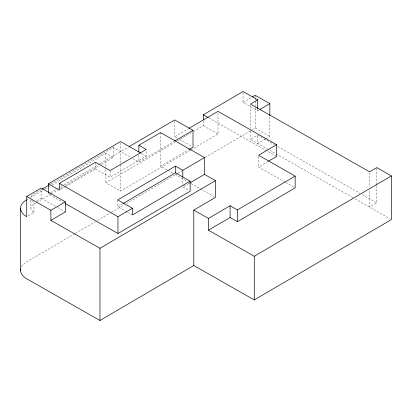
<?xml version="1.0" encoding="UTF-8"?>
<svg xmlns="http://www.w3.org/2000/svg" width="412" height="412" viewBox="0 0 412 412"><rect width="100%" height="100%" fill="white"/><g stroke="black" fill="none" stroke-linecap="round" stroke-linejoin="round"><path stroke-width="0.31" stroke-dasharray="2.06 1.54" d="M41.612 189.432L33.841 193.985A10.285 5.938 0 0 0 30.962 197.42M50.496 184.226L113.238 147.475L130.547 157.322M27.074 199.568L28.181 198.919M30.406 197.616L44.285 189.484M44.841 189.16L51.505 185.256M52.056 184.931L105.915 153.382L113.238 157.549L113.238 147.475M36.725 200.752L41.164 198.151L41.164 189.335M50.048 192.95L48.384 193.923L63.412 202.477M50.604 192.625L57.268 188.722M57.824 188.392L63.376 185.143M63.927 184.818L99.462 164.002M100.018 163.677L128.297 147.11M36.06 202.761L33.841 204.058A10.285 5.938 0 0 0 33.949 212.458L27.285 216.357M36.616 202.436L50.496 194.304M51.052 193.975L57.716 190.076M60.492 188.449L63.268 186.821M65.487 185.518L99.359 165.681M101.579 164.378L113.238 157.549M60.482 189.448L64.365 187.172M64.921 186.847L95.46 168.956L95.46 162.24M177.469 138.298L174.698 136.722L188.578 128.59M95.46 168.956L110.107 177.294L146.193 156.153L146.193 150.653M132.767 158.584L138.87 162.06L174.286 141.311M190.323 150.236L120.561 191.101L105.915 182.768L175.121 142.228M177.335 140.93L192.837 131.845M193.393 131.521L203.358 125.686L203.358 121.19M258.808 110.117L257.701 110.761L243.054 102.428L251.881 97.258M167.184 169.955L160.525 166.165L188.603 149.716M190.874 149.911L218.005 134.018L218.005 111.348M126.968 211.892L117.744 206.649L122.745 203.719M74.804 233.733L26.517 262.022A20.564 11.876 0 0 0 21.506 266.868M75.36 233.408L95.342 221.702M97.562 220.405L110.885 212.602M111.436 212.273L124.203 204.795M126.422 203.497L177.49 173.581M178.041 173.256L181.929 170.98M205.238 157.327L251.861 130.012M252.417 129.687L255.193 128.06L255.193 106.234M352.801 197.616L250.486 139.338L257.701 135.11L274.469 144.653M188.923 183.484L182.815 187.063L189.093 190.632M265.426 138.983L257.701 143.505L257.701 135.11M265.977 138.659L269.839 136.398L269.839 116.493M285.181 182.166L258.551 167.014L267.846 161.566M376.753 185.539L376.753 202.848L369.533 207.082L369.533 189.767M255.193 128.06L269.839 136.398M277.822 146.559L359.985 193.31M362.22 194.582L376.753 202.848M355.005 198.811L390.282 218.942M208.781 117.858L276.596 156.442M203.358 125.686L218.005 134.018M285.737 182.48L295.167 187.851M179.689 139.56L191.894 146.507M141.486 153.47L146.193 156.153M167.736 170.269L172.731 173.112M174.951 174.374L187.712 181.635M191.039 183.531L199.918 188.583M200.474 188.897L214.343 196.787M127.514 212.201L131.85 214.673M41.164 198.151L57.093 207.215M57.644 207.53L65.333 211.902M376.753 168.23L376.753 184.9M369.533 172.458L369.533 187.203M258.551 156.498L258.551 167.014M257.701 109.479L257.701 110.761M255.193 95.316L255.193 97.242M255.193 97.886L255.193 100.456M255.193 101.095L255.193 105.59M250.486 105.359L250.486 128.441M250.486 131.006L250.486 139.338M243.054 92.798L243.054 102.428M182.815 177.618L182.815 185.802M174.698 121.174L174.698 136.722M160.525 132.582L160.525 166.165M138.87 155.133L138.87 162.06M120.561 142.825L120.561 164.367M120.561 165.006L120.561 191.101M117.744 199.928L117.744 206.649M110.107 170.578L110.107 177.294M105.915 153.382L105.915 168.714M105.915 169.353L105.915 182.768M33.949 212.458L33.949 202.38A10.285 5.938 0 0 1 31.25 199.732M30.885 200.083L30.885 208.271"/><path stroke-width="0.62" d="M26.517 199.892A20.564 11.876 0 0 0 26.729 216.686L26.729 196.534L41.164 188.078L65.333 201.828L65.333 211.902L50.897 220.363L99.967 248.282L215.455 180.626L204.465 174.379L189.479 183.16M48.384 192.667L48.384 183.85L120.561 141.563L140.966 153.176M42.168 189.108L48.276 185.529M48.384 183.85L59.369 190.102L59.369 183.381L95.46 162.24L110.107 170.578L146.193 149.432L138.87 145.266L138.87 151.982M129.399 146.461L174.698 119.928L193.007 130.346L193.007 147.136L189.154 149.396M138.87 145.266L160.525 132.582L204.465 157.585L204.465 174.379M203.358 119.907L203.358 114.768L243.054 91.516L257.701 99.848L257.701 108.835M189.134 128.261L218.005 111.348L276.596 144.689L276.596 156.442L268.392 161.247M50.897 220.363L50.897 210.285L65.333 201.828M174.837 140.986L193.007 130.346M252.432 96.933L255.193 95.316L269.839 103.654L269.839 115.849M257.701 99.848L250.486 104.076L369.533 171.814L376.753 167.586L391.4 175.924L391.4 219.581L254.261 299.921L193.8 265.519L99.967 320.484L26.729 278.816A20.564 11.876 0 0 1 20.755 268.892M259.91 109.468L269.839 103.654M204.465 157.585L182.815 170.269L175.491 166.103L117.744 199.928L132.396 208.266L132.396 214.982L190.138 181.156L175.491 172.819L123.301 203.394M65.081 203.425L117.961 233.511L117.961 216.722L132.396 208.266M117.961 233.511L190.138 191.23L190.138 181.156M276.596 144.689L258.551 155.257L295.167 176.094L295.167 187.851L237.425 221.677L230.102 217.51L208.446 230.195L254.261 256.259L391.4 175.924M193.8 265.519L193.8 210.105L215.455 197.42L215.455 180.626M208.446 230.195L208.446 218.437L230.102 205.753L237.425 209.919L295.167 176.094M203.358 114.768L208.24 117.549M193.8 210.105L208.446 218.437M59.369 183.381L117.961 216.722M26.729 196.534L50.897 210.285M254.261 256.259L254.261 299.921M237.425 209.919L237.425 221.677M230.102 205.753L230.102 217.51M182.815 170.269L182.815 176.985M175.491 166.103L175.491 172.819M99.967 248.282L99.967 320.484M20.6 208.312L20.6 270.442"/></g></svg>
